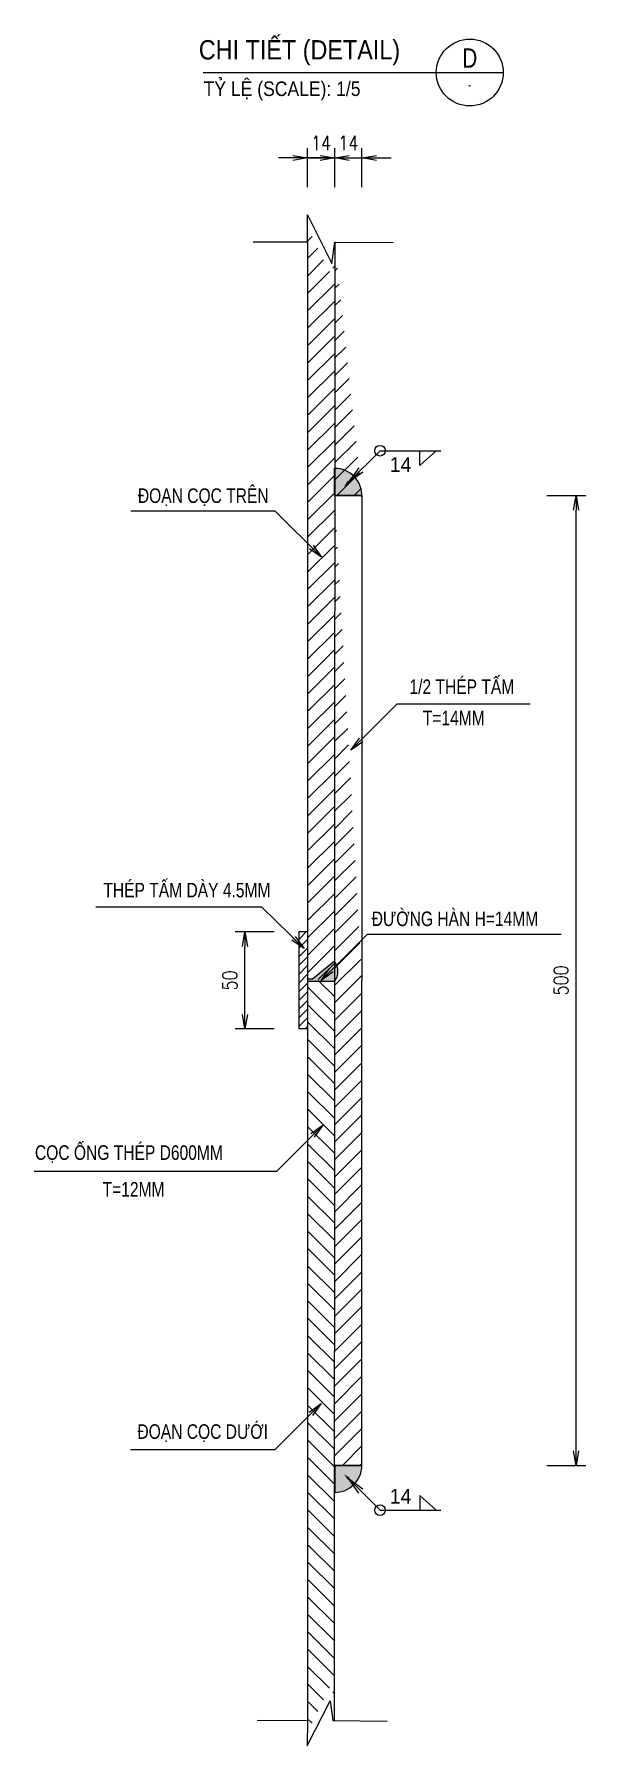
# Model space of a CAD drawing. Header units: millimetres. Extents: x -73021 to 3450336, y 75330 to 1037285.
# Drawn here: x -38962 to -38678, y 133557 to 134439 of the extents above; entities that cross this region are included whole.
import ezdxf
from ezdxf.enums import TextEntityAlignment as Align

# ---------------------------------------------------------------- set-up
doc = ezdxf.new("R2010")
doc.units = ezdxf.units.MM
for name, color, linetype in [('03_Dimension line', 4, 'Continuous'), ('ANN-SMTEXT', 4, 'Continuous'), ('BAO', 7, 'Continuous'), ('Big_Text_Note', 3, 'Continuous'), ('DIM', 4, 'Continuous'), ('ETEXT', 4, 'Continuous'), ('HATCH', 8, 'Continuous'), ('MAINLINE', 1, 'Continuous')]:
    doc.layers.add(name, color=color, linetype=linetype)
doc.styles.add('CARTOUCHE', font='vn_vni.shx')
doc.styles.add('dim', font='romans.shx', dxfattribs={"width": 0.8})
doc.styles.add('TXT3', font='vn_vni.shx', dxfattribs={"width": 0.8})
doc.styles.add('TXT5', font='vn_vni.shx', dxfattribs={"width": 0.8})
doc.dimstyles.new('5', dxfattribs={"dimscale": 5, "dimtxt": 1.5, "dimasz": 1.5, "dimexe": 1, "dimexo": 1, "dimgap": 0.8, "dimtad": 1, "dimdec": 0, "dimzin": 0, "dimdsep": 46, "dimtxsty": 'dim', "dimblk": 'OPEN', "dimcen": 0.09, "dimdle": 0.15, "dimclrd": 256, "dimclre": 256, "dimclrt": 4, "dimadec": 0, "dimazin": 0, "dimtfac": 1, "dimtdec": 0, "dimtix": 1, "dimtmove": 1, "dimatfit": 3, "dimldrblk": 'OPEN', "dimfxl": 3, "dimfxlon": 1, "dimtolj": 1, "dimtzin": 0, "dimarcsym": 0})

# ---------------------------------------------------------------- blocks, each defined once
blk = doc.blocks.new('_OPEN')
at = {"color": 0, "linetype": 'ByBlock'}
for p, q in [((-1, 0.167), (0, 0)), ((0, 0), (-1, -0.167)), ((0, 0), (-1, 0))]:
    blk.add_line(p, q, dxfattribs=at)
blk = doc.blocks.new('*D27')
at = {"layer": '03_Dimension line', "lineweight": -2, "ltscale": 5}
for p, q in [((-38697.78, 134201.44), (-38677.78, 134201.44)), ((-38682.79, 133708.94), (-38682.78, 134193.94)), ((-38697.79, 133701.44), (-38677.79, 133701.44))]:
    blk.add_line(p, q, dxfattribs=at)
at = {"layer": 'Defpoints', "color": 0, "ltscale": 5}
for p in [(-38788.64, 134201.44), (-38682.78, 134201.44), (-38788.65, 133701.44)]:
    blk.add_point(p, dxfattribs=at)
at = {"layer": '03_Dimension line', "lineweight": -2, "ltscale": 5, "xscale": 7.5, "yscale": 7.5, "zscale": 7.5}
for p, rotation in [((-38682.78, 134201.44), 89.99960046437998), ((-38682.79, 133701.44), 269.99960046438)]:
    blk.add_blockref('_OPEN', p, dxfattribs=dict(at, rotation=rotation))
at = {"layer": '03_Dimension line', "color": 4, "ltscale": 5, "insert": (-38690.54, 133951.44), "char_height": 7.5, "attachment_point": 5, "rotation": 89.9996, "style": 'dim'}
blk.add_mtext('\\A1;500', dxfattribs=at)
blk = doc.blocks.new('*D28')
at = {"layer": '03_Dimension line', "lineweight": -2, "ltscale": 5}
for p, q in [((-38821.04, 134360.43), (-38821.04, 134380.43)), ((-38807.04, 134360.42), (-38807.04, 134380.42)), ((-38828.54, 134375.43), (-38836.04, 134375.43)), ((-38821.04, 134375.43), (-38807.04, 134375.42)), ((-38799.54, 134375.42), (-38792.04, 134375.42))]:
    blk.add_line(p, q, dxfattribs=at)
at = {"layer": 'Defpoints', "color": 0, "ltscale": 5}
for p in [(-38807.04, 134375.42), (-38821.05, 134332.11), (-38807.05, 134332.11)]:
    blk.add_point(p, dxfattribs=at)
at = {"layer": '03_Dimension line', "lineweight": -2, "ltscale": 5, "xscale": 7.5, "yscale": 7.5, "zscale": 7.5}
for p, rotation in [((-38821.04, 134375.43), 359.9867180711435), ((-38807.04, 134375.42), 179.9867180711435)]:
    blk.add_blockref('_OPEN', p, dxfattribs=dict(at, rotation=rotation))
at = {"layer": '03_Dimension line', "color": 4, "ltscale": 5, "insert": (-38814.04, 134383.17), "char_height": 7.5, "attachment_point": 5, "rotation": 359.98672, "style": 'dim'}
blk.add_mtext('\\A1;14', dxfattribs=at)
blk = doc.blocks.new('*D29')
at = {"layer": '03_Dimension line', "lineweight": -2, "ltscale": 5}
for p, q in [((-38807.04, 134360.42), (-38807.04, 134380.42)), ((-38793.01, 134360.42), (-38793.01, 134380.42)), ((-38814.54, 134375.42), (-38822.04, 134375.42)), ((-38807.04, 134375.42), (-38793.01, 134375.42)), ((-38785.51, 134375.42), (-38778.01, 134375.42))]:
    blk.add_line(p, q, dxfattribs=at)
at = {"layer": 'Defpoints', "color": 0, "ltscale": 5}
for p in [(-38793.01, 134375.42), (-38807.04, 134201.43), (-38793.01, 134201.43)]:
    blk.add_point(p, dxfattribs=at)
at = {"layer": '03_Dimension line', "lineweight": -2, "ltscale": 5, "xscale": 7.5, "yscale": 7.5, "zscale": 7.5}
blk.add_blockref('_OPEN', (-38807.04, 134375.42), dxfattribs=at)
at = {"layer": '03_Dimension line', "lineweight": -2, "ltscale": 5, "xscale": 7.5, "yscale": 7.5, "zscale": 7.5, "rotation": 180}
blk.add_blockref('_OPEN', (-38793.01, 134375.42), dxfattribs=at)
at = {"layer": '03_Dimension line', "color": 4, "ltscale": 5, "insert": (-38800.03, 134383.17), "char_height": 7.5, "attachment_point": 5, "style": 'dim'}
blk.add_mtext('\\A1;14', dxfattribs=at)
blk = doc.blocks.new('*D96')
at = {"layer": '03_Dimension line', "linetype": 'ByBlock', "lineweight": -2, "ltscale": 5}
for p, q in [((-38838.27, 133976.44), (-38858.27, 133976.44)), ((-38853.27, 133933.94), (-38853.27, 133968.94)), ((-38838.27, 133926.44), (-38858.27, 133926.44))]:
    blk.add_line(p, q, dxfattribs=at)
at = {"layer": 'Defpoints', "color": 0, "linetype": 'ByBlock', "ltscale": 5}
for p in [(-38853.27, 133976.44), (-38825.55, 133976.44), (-38825.55, 133926.44)]:
    blk.add_point(p, dxfattribs=at)
at = {"layer": '03_Dimension line', "linetype": 'ByBlock', "lineweight": -2, "ltscale": 5, "xscale": 7.5, "yscale": 7.5, "zscale": 7.5}
for p, rotation in [((-38853.27, 133976.44), 90), ((-38853.27, 133926.44), 270)]:
    blk.add_blockref('_OPEN', p, dxfattribs=dict(at, rotation=rotation))
at = {"layer": '03_Dimension line', "color": 4, "linetype": 'ByBlock', "ltscale": 5, "insert": (-38861.02, 133951.44), "char_height": 7.5, "attachment_point": 5, "rotation": 90, "style": 'dim'}
blk.add_mtext('\\A1;50', dxfattribs=at)

msp = doc.modelspace()

# ---------------------------------------------------------------- hatches: boundary and pattern name
at = {"layer": 'HATCH', "ltscale": 5}
h = msp.add_hatch(dxfattribs=at)
h.set_pattern_fill('ANSI31', color=256, scale=2, style=0)
h.set_pattern_definition([(45, (-50385.648, 122471.584), (-4.490128, 4.490128), [])])
h.paths.add_polyline_path([(-38807.05, 133951.95), (-38821.05, 133951.95), (-38821.05, 134325.63), (-38821, 134339.6), (-38808.59, 134314.53), (-38807.05, 134325.01)])
h = msp.add_hatch(dxfattribs=at)
h.set_pattern_fill('ANSI31', color=256, scale=2, style=0)
h.set_pattern_definition([(45, (-50385.647, 122478.071), (-4.490128, 4.490128), [])])
edge = h.paths.add_edge_path()
edge.add_line((-38793.05, 134201.44), (-38793.05, 133951.44))
edge.add_line((-38807.09, 134201.43), (-38793.09, 134201.44))
edge.add_line((-38807.05, 134332.11), (-38807.23, 133569.86))
edge.add_line((-38807.05, 133701.44), (-38793.05, 133701.44))
edge.add_line((-38793.05, 133701.44), (-38793.05, 133951.44))
for color, points in [(8, [(-38799.45, 134207.79), (-38802.26, 134205.93), (-38800.4, 134208.75), (-38807.09, 134215.43), (-38807.09, 134201.43), (-38793.09, 134201.44)]), (256, [(-38797.51, 133691.22), (-38799.93, 133694.6), (-38796.56, 133692.2, 0.183374), (-38793.05, 133701.44), (-38794.98, 133701.44), (-38794.98, 133701.44), (-38806.98, 133701.44), (-38806.98, 133701.44), (-38807.05, 133701.44), (-38807.05, 133687.51, 0.190388)])]:
    msp.add_hatch(color=color, dxfattribs=at).paths.add_polyline_path(points)
h = msp.add_hatch(color=8, dxfattribs=at)
h.paths.add_polyline_path([(-38796.54, 134210.69), (-38799.93, 134208.27), (-38793.09, 134201.44), (-38793.04, 134201.44, 0.182789)])
h.paths.add_polyline_path([(-38797.49, 134211.67, 0.190607), (-38807.08, 134215.42), (-38799.93, 134208.27)])
h.paths.add_polyline_path([(-38796.54, 134210.69, 0.012251), (-38797, 134211.19), (-38799.93, 134208.27)])
h.paths.add_polyline_path([(-38797, 134211.19, 0.012296), (-38797.49, 134211.67), (-38799.93, 134208.27)])
h = msp.add_hatch(color=8, dxfattribs=at)
h.paths.add_polyline_path([(-38799.93, 134208.27), (-38800.4, 134208.75), (-38802.26, 134205.93)])
h.paths.add_polyline_path([(-38799.45, 134207.79), (-38799.93, 134208.27), (-38802.26, 134205.93)])
at = {"layer": 'HATCH', "linetype": 'ByBlock', "ltscale": 5}
h = msp.add_hatch(dxfattribs=at)
h.set_pattern_fill('ANSI31', color=256, style=0)
h.paths.add_polyline_path([(-38821.05, 133958.44), (-38825.55, 133962.94), (-38825.55, 133945.53), (-38825.55, 133945.53), (-38825.55, 133926.44), (-38821.05, 133926.44), (-38821.05, 133945.53), (-38821.05, 133945.53)])
h.paths.add_polyline_path([(-38821.05, 133976.44), (-38825.55, 133976.44), (-38825.55, 133962.94), (-38821.05, 133958.44)])
msp.add_hatch(color=256, dxfattribs=at).paths.add_polyline_path([(-38807.14, 133961.33), (-38818.39, 133952.03), (-38821.05, 133952.03), (-38821.05, 133950.84), (-38807.14, 133950.84, 0.335347)])
at = {"layer": 'HATCH', "ltscale": 5}
h = msp.add_hatch(dxfattribs=at)
h.set_pattern_fill('ANSI31', color=256, scale=2, style=0)
h.set_pattern_definition([(315, (-50385.647, 145431.824), (-4.490128, -4.490128), [])])
h.paths.add_polyline_path([(-38807.05, 133951.46), (-38821.05, 133951.46), (-38821.05, 133577.78), (-38821, 133563.81), (-38808.58, 133588.88), (-38807.05, 133578.39)])
h = msp.add_hatch(color=8, dxfattribs=at)
h.paths.add_polyline_path([(-38799.89, 133694.6), (-38800.36, 133694.13), (-38802.23, 133696.94)])
h.paths.add_polyline_path([(-38799.41, 133695.08), (-38799.89, 133694.6), (-38802.23, 133696.94)])
h = msp.add_hatch(color=256, dxfattribs=at)
h.paths.add_polyline_path([(-38799.91, 133694.58), (-38799.91, 133694.58), (-38797.51, 133691.22, 0.012262), (-38797.03, 133691.7)])
h.paths.add_polyline_path([(-38796.56, 133692.2), (-38799.91, 133694.58), (-38799.91, 133694.58), (-38797.03, 133691.7, 0.012224)])

# ---------------------------------------------------------------- linework, layer by layer
for p, q in [((-38874.69, 134419.45), (-38754.81, 134419.45)), ((-38754.81, 134419.45), (-38720.17, 134419.45)), ((-38807.14, 133961.33), (-38818.39, 133952.03)), ((-38818.39, 133952.03), (-38821.05, 133952.03)), ((-38807.14, 133950.84), (-38821.05, 133950.84)), ((-38819.25, 133950.84), (-38821.05, 133950.84))]:
    msp.add_line(p, q)
at = {"color": 0, "ltscale": 5}
for p, q in [((-38807.09, 134201.43), (-38807.09, 134215.43)), ((-38807.05, 133701.44), (-38807.05, 133687.44))]:
    msp.add_line(p, q, dxfattribs=at)
at = {"color": 4, "ltscale": 5}
for p, q in [((-38807.02, 134201.43), (-38795.02, 134201.44)), ((-38806.98, 133701.44), (-38794.98, 133701.44))]:
    msp.add_line(p, q, dxfattribs=at)
at = {"ltscale": 5}
msp.add_circle((-38737.49, 134419.45), 17.23, dxfattribs=at)
for centre, radius, start, end in [((-38807.02, 134201.43), 13.98, 357.04621, 90.30078), ((-38806.98, 133701.44), 13.93, 269.70646, 0.0004)]:
    msp.add_arc(centre, radius, start, end, dxfattribs=at)
msp.add_arc((-38814.08, 133956.08), 8.7, 322.90518, 37.09482)
at = {"layer": '03_Dimension line'}
for p, q in [((-38837.63, 134193.43), (-38912, 134193.43)), ((-38774.86, 134093.95), (-38706.33, 134093.95)), ((-38790.19, 133975.3), (-38690.48, 133975.3)), ((-38837.06, 133853), (-38961.72, 133853)), ((-38837.86, 133709.45), (-38814, 133733.31)), ((-38837.86, 133709.45), (-38912.24, 133709.45))]:
    msp.add_line(p, q, dxfattribs=at)
at = {"layer": '03_Dimension line', "ltscale": 5}
for p, q in [((-38837.63, 134193.43), (-38813.76, 134169.56)), ((-38774.86, 134093.95), (-38798.73, 134070.09)), ((-38837.06, 133853), (-38813.19, 133876.87))]:
    msp.add_line(p, q, dxfattribs=at)
at = {"layer": 'ANN-SMTEXT', "color": 4, "ltscale": 5}
for p, q in [((-38799.93, 134208.27), (-38800.4, 134208.75)), ((-38793.09, 134201.44), (-38807.09, 134201.43)), ((-38793.05, 134201.44), (-38807.05, 134201.44)), ((-38793.05, 133701.44), (-38807.05, 133701.44))]:
    msp.add_line(p, q, dxfattribs=at)
at = {"layer": 'BAO', "color": 7, "ltscale": 5}
for p, q in [((-38821.05, 134332.11), (-38821.05, 133945.53)), ((-38807.05, 134332.11), (-38807.23, 133569.86)), ((-38793.05, 134201.44), (-38793.05, 133951.44)), ((-38825.55, 133976.44), (-38825.55, 133945.53)), ((-38821.05, 133976.44), (-38825.55, 133976.44)), ((-38793.05, 133701.44), (-38793.05, 133951.44)), ((-38825.55, 133945.53), (-38825.55, 133926.44)), ((-38821.05, 133945.53), (-38821.05, 133569.86)), ((-38821.05, 133926.44), (-38825.55, 133926.44))]:
    msp.add_line(p, q, dxfattribs=at)
at = {"layer": 'BAO', "color": 4}
for p, q in [((-38799.93, 134208.27), (-38783.69, 134224.51)), ((-38783.69, 134224.51), (-38752.38, 134224.51)), ((-38799.93, 133694.6), (-38783.69, 133678.36)), ((-38783.69, 133678.36), (-38752.38, 133678.36))]:
    msp.add_line(p, q, dxfattribs=at)
for points in [[(-38754.82, 134224.51), (-38763.12, 134216.88), (-38763.12, 134224.51)], [(-38754.82, 133678.36), (-38763.12, 133685.99), (-38763.12, 133678.36)]]:
    msp.add_lwpolyline(points, dxfattribs=at)
for centre in [(-38783.69, 134224.51), (-38783.69, 133678.36)]:
    msp.add_circle(centre, 2.74, dxfattribs=at)
at = {"layer": 'DIM'}
for p, q in [((-38821.05, 134332.11), (-38821, 134346.09)), ((-38821, 134346.09), (-38808.58, 134321.02)), ((-38848.99, 134332.21), (-38821.05, 134332.11)), ((-38808.58, 134321.02), (-38806.98, 134331.96)), ((-38806.98, 134331.96), (-38776.87, 134331.85)), ((-38821.15, 133556.89), (-38809.37, 133580.04)), ((-38809.37, 133580.04), (-38807.99, 133569.86)), ((-38847, 133570.06), (-38821.05, 133569.86)), ((-38821.05, 133569.86), (-38821.15, 133556.89)), ((-38807.99, 133569.86), (-38780.03, 133569.66))]:
    msp.add_line(p, q, dxfattribs=at)
at = {"layer": 'MAINLINE', "color": 7, "ltscale": 5}
for p, q in [((-38793.09, 134201.44), (-38807.09, 134201.43)), ((-38807.09, 134201.43), (-38793.09, 134201.44)), ((-38793.05, 133701.44), (-38807.05, 133701.44)), ((-38807.05, 133701.44), (-38793.05, 133701.44))]:
    msp.add_line(p, q, dxfattribs=at)

# ---------------------------------------------------------------- block references
at = {"layer": 'DIM', "zscale": 9.000000000003089}
for p, xscale, yscale, rotation in [((-38799.93, 134208.27), -9.000000000004093, 9, 45.0000000000327), ((-38799.93, 133694.6), 8.999999999983652, 9.000000000002379, 134.9991746843326)]:
    msp.add_blockref('_OPEN', p, dxfattribs=dict(at, xscale=xscale, yscale=yscale, rotation=rotation))

# ---------------------------------------------------------------- texts
at = {"color": 6, "style": 'TXT5', "width": 0.9}
msp.add_text('CHI TIEÁT (DETAIL)', height=10, dxfattribs=at).set_placement((-38877, 134431.19), align=Align.MIDDLE_LEFT)
at = {"layer": '03_Dimension line', "color": 4, "style": 'CARTOUCHE', "width": 0.8}
for s, p in [('ÑOAÏN COÏC TREÂN', (-38908.37, 134197.59)), ('1/2 THEÙP TAÁM', (-38768.53, 134099.09)), ('THEÙP TAÁM DAØY 4.5MM', (-38926.15, 133994.24)), ('ÑÖÔØNG HAØN H=14MM', (-38787.98, 133979.47)), ('COÏC OÁNG THEÙP D600MM', (-38961.37, 133858.93)), ('T=12MM', (-38926.53, 133840.01))]:
    msp.add_text(s, height=7.5, dxfattribs=at).set_placement(p)
msp.add_text('T=14MM', height=7.5, dxfattribs=at).set_placement((-38745.73, 134086.73), align=Align.MIDDLE)
msp.add_text('ÑOAÏN COÏC DÖÔÙI', height=7.5, rotation=359.9992, dxfattribs=at).set_placement((-38908.61, 133715.12))
at = {"layer": 'Big_Text_Note', "color": 2, "style": 'TXT5', "width": 0.9}
msp.add_text('TYÛ LEÄ (SCALE): 1/5', height=7.5, dxfattribs=at).set_placement((-38874.5, 134411.12), align=Align.MIDDLE_LEFT)
at = {"layer": 'Big_Text_Note', "color": 6, "style": 'TXT5', "width": 0.8}
msp.add_attdef('D', text='D', height=10, dxfattribs=at).set_placement((-38737.49, 134426.95), align=Align.MIDDLE_CENTER)
at = {"layer": 'Big_Text_Note', "color": 3, "style": 'TXT3', "width": 0.8}
msp.add_attdef('-', text='-', height=5, dxfattribs=at).set_placement((-38737.49, 134413.2), align=Align.MIDDLE_CENTER)
at = {"layer": 'ETEXT', "color": 4, "insert": (-38773.14, 134217.36), "char_height": 7.5, "attachment_point": 5, "style": 'CARTOUCHE'}
msp.add_mtext('\\A1;14', dxfattribs=at)
at = {"layer": 'ETEXT', "color": 4, "insert": (-38773.14, 133685.51), "char_height": 7.5, "attachment_point": 5, "rotation": 359.99917, "style": 'CARTOUCHE'}
msp.add_mtext('\\A1;14', dxfattribs=at)

# ---------------------------------------------------------------- dimensions: what is measured, and where the dimension line sits
at = {"layer": '03_Dimension line', "ltscale": 5}
for p1, p2, distance, picture, middle in [((-38821.05, 134332.11), (-38807.05, 134332.11), 43.31, '*D28', (-38814.04, 134383.17)), ((-38788.65, 133701.44), (-38788.64, 134201.44), -105.86, '*D27', (-38690.54, 133951.44))]:
    dim = msp.add_aligned_dim(p1=p1, p2=p2, distance=distance, dimstyle='5', dxfattribs=at)
    dim.commit()
    dim.dimension.update_dxf_attribs({"geometry": picture, "text_midpoint": middle})
dim = msp.add_linear_dim(base=(-38793.01, 134375.42), p1=(-38807.04, 134201.43), p2=(-38793.01, 134201.43), dimstyle='5', dxfattribs=at)
dim.commit()
dim.dimension.update_dxf_attribs({"geometry": '*D29', "text_midpoint": (-38800.03, 134383.17)})
at = {"layer": '03_Dimension line', "linetype": 'ByBlock', "ltscale": 5}
dim = msp.add_linear_dim(base=(-38853.27, 133976.44), p1=(-38825.55, 133926.44), p2=(-38825.55, 133976.44), angle=90, dimstyle='5', dxfattribs=at)
dim.commit()
dim.dimension.update_dxf_attribs({"geometry": '*D96', "text_midpoint": (-38861.02, 133951.44)})

# ---------------------------------------------------------------- leaders
at = {"layer": '03_Dimension line', "ltscale": 5}
for points in [[(-38813.76, 134169.56), (-38837.63, 134193.43)], [(-38798.73, 134070.09), (-38774.86, 134093.95)], [(-38814.05, 133951.44), (-38790.19, 133975.3)], [(-38813.19, 133876.87), (-38837.06, 133853)], [(-38814, 133733.31), (-38837.86, 133709.45)]]:
    msp.add_leader(points, dimstyle='5', dxfattribs=at)
at = {"layer": '03_Dimension line', "linetype": 'ByBlock', "ltscale": 5}
msp.add_leader([(-38822.84, 133967.85), (-38844.53, 133989.17), (-38930.01, 133989.17)], dimstyle='5', override={"dimgap": 0.8, "dimtad": 0}, dxfattribs=at)

doc.saveas('drawing.dxf')
